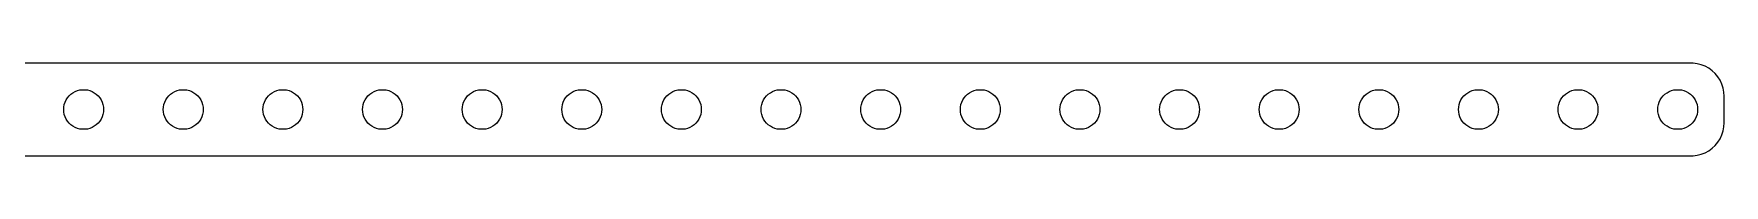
# Model space of a CAD drawing. Header units: metres. Extents: x -247 to 247, y -7 to 7.
# Drawn here: x -7.5 to 247, y -7 to 7 of the extents above; entities that cross this region are included whole.
import ezdxf

# ---------------------------------------------------------------- set-up
doc = ezdxf.new("R2010")
doc.units = ezdxf.units.M

msp = doc.modelspace()

# ---------------------------------------------------------------- linework, layer by layer
for p, q in [((242.314, 6.99013), (-242.314, 6.99013)), ((242.937, 6.91142), (242.314, 6.99013)), ((243.545, 6.75528), (242.937, 6.91142)), ((244.129, 6.52412), (243.545, 6.75528)), ((244.679, 6.22163), (244.129, 6.52412)), ((245.187, 5.85255), (244.679, 6.22163)), ((245.645, 5.42273), (245.187, 5.85255)), ((246.045, 4.93892), (245.645, 5.42273)), ((-1.60747, 2.53297), (-1.27733, 2.71448)), ((-1.27733, 2.71448), (-0.927048, 2.85316)), ((-0.927048, 2.85316), (-0.562134, 2.94685)), ((-0.562134, 2.94685), (-0.18837, 2.99408)), ((-0.18837, 2.99408), (0.18837, 2.99408)), ((0.18837, 2.99408), (0.562134, 2.94685)), ((0.562134, 2.94685), (0.927048, 2.85316)), ((0.927048, 2.85316), (1.27733, 2.71448)), ((1.27733, 2.71448), (1.60747, 2.53297)), ((13.3925, 2.53297), (13.7227, 2.71448)), ((13.7227, 2.71448), (14.0729, 2.85316)), ((14.0729, 2.85316), (14.4379, 2.94685)), ((14.4379, 2.94685), (14.8116, 2.99408)), ((14.8116, 2.99408), (15.1884, 2.99408)), ((15.1884, 2.99408), (15.5621, 2.94685)), ((15.5621, 2.94685), (15.927, 2.85316)), ((15.927, 2.85316), (16.2773, 2.71448)), ((16.2773, 2.71448), (16.6075, 2.53297)), ((28.3925, 2.53297), (28.7227, 2.71448)), ((28.7227, 2.71448), (29.0729, 2.85316)), ((29.0729, 2.85316), (29.4379, 2.94685)), ((29.4379, 2.94685), (29.8116, 2.99408)), ((29.8116, 2.99408), (30.1884, 2.99408)), ((30.1884, 2.99408), (30.5621, 2.94685)), ((30.5621, 2.94685), (30.927, 2.85316)), ((30.927, 2.85316), (31.2773, 2.71448)), ((31.2773, 2.71448), (31.6075, 2.53297)), ((43.3925, 2.53297), (43.7227, 2.71448)), ((43.7227, 2.71448), (44.0729, 2.85316)), ((44.0729, 2.85316), (44.4379, 2.94685)), ((44.4379, 2.94685), (44.8116, 2.99408)), ((44.8116, 2.99408), (45.1884, 2.99408)), ((45.1884, 2.99408), (45.5621, 2.94685)), ((45.5621, 2.94685), (45.927, 2.85316)), ((45.927, 2.85316), (46.2773, 2.71448)), ((46.2773, 2.71448), (46.6075, 2.53297)), ((58.3925, 2.53297), (58.7227, 2.71448)), ((58.7227, 2.71448), (59.0729, 2.85316)), ((59.0729, 2.85316), (59.4379, 2.94685)), ((59.4379, 2.94685), (59.8116, 2.99408)), ((59.8116, 2.99408), (60.1884, 2.99408)), ((60.1884, 2.99408), (60.5621, 2.94685)), ((60.5621, 2.94685), (60.927, 2.85316)), ((60.927, 2.85316), (61.2773, 2.71448)), ((61.2773, 2.71448), (61.6075, 2.53297)), ((73.3925, 2.53297), (73.7227, 2.71448)), ((73.7227, 2.71448), (74.073, 2.85316)), ((74.073, 2.85316), (74.4379, 2.94685)), ((74.4379, 2.94685), (74.8116, 2.99408)), ((74.8116, 2.99408), (75.1884, 2.99408)), ((75.1884, 2.99408), (75.5621, 2.94685)), ((75.5621, 2.94685), (75.927, 2.85316)), ((75.927, 2.85316), (76.2773, 2.71448)), ((76.2773, 2.71448), (76.6075, 2.53297)), ((88.3925, 2.53297), (88.7227, 2.71448)), ((88.7227, 2.71448), (89.073, 2.85316)), ((89.073, 2.85316), (89.4379, 2.94685)), ((89.4379, 2.94685), (89.8116, 2.99408)), ((89.8116, 2.99408), (90.1884, 2.99408)), ((90.1884, 2.99408), (90.5621, 2.94685)), ((90.5621, 2.94685), (90.927, 2.85316)), ((90.927, 2.85316), (91.2773, 2.71448)), ((91.2773, 2.71448), (91.6075, 2.53297)), ((103.393, 2.53297), (103.723, 2.71448)), ((103.723, 2.71448), (104.073, 2.85316)), ((104.073, 2.85316), (104.438, 2.94685)), ((104.438, 2.94685), (104.812, 2.99408)), ((104.812, 2.99408), (105.188, 2.99408)), ((105.188, 2.99408), (105.562, 2.94685)), ((105.562, 2.94685), (105.927, 2.85316)), ((105.927, 2.85316), (106.277, 2.71448)), ((106.277, 2.71448), (106.607, 2.53297)), ((118.393, 2.53297), (118.723, 2.71448)), ((118.723, 2.71448), (119.073, 2.85316)), ((119.073, 2.85316), (119.438, 2.94685)), ((119.438, 2.94685), (119.812, 2.99408)), ((119.812, 2.99408), (120.188, 2.99408)), ((120.188, 2.99408), (120.562, 2.94685)), ((120.562, 2.94685), (120.927, 2.85316)), ((120.927, 2.85316), (121.277, 2.71448)), ((121.277, 2.71448), (121.607, 2.53297)), ((133.393, 2.53297), (133.723, 2.71448)), ((133.723, 2.71448), (134.073, 2.85316)), ((134.073, 2.85316), (134.438, 2.94685)), ((134.438, 2.94685), (134.812, 2.99408)), ((134.812, 2.99408), (135.188, 2.99408)), ((135.188, 2.99408), (135.562, 2.94685)), ((135.562, 2.94685), (135.927, 2.85316)), ((135.927, 2.85316), (136.277, 2.71448)), ((136.277, 2.71448), (136.607, 2.53297)), ((148.393, 2.53297), (148.723, 2.71448)), ((148.723, 2.71448), (149.073, 2.85316)), ((149.073, 2.85316), (149.438, 2.94685)), ((149.438, 2.94685), (149.812, 2.99408)), ((149.812, 2.99408), (150.188, 2.99408)), ((150.188, 2.99408), (150.562, 2.94685)), ((150.562, 2.94685), (150.927, 2.85316)), ((150.927, 2.85316), (151.277, 2.71448)), ((151.277, 2.71448), (151.607, 2.53297)), ((163.393, 2.53297), (163.723, 2.71448)), ((163.723, 2.71448), (164.073, 2.85316)), ((164.073, 2.85316), (164.438, 2.94685)), ((164.438, 2.94685), (164.812, 2.99408)), ((164.812, 2.99408), (165.188, 2.99408)), ((165.188, 2.99408), (165.562, 2.94685)), ((165.562, 2.94685), (165.927, 2.85316)), ((165.927, 2.85316), (166.277, 2.71448)), ((166.277, 2.71448), (166.607, 2.53297)), ((178.393, 2.53297), (178.723, 2.71448)), ((178.723, 2.71448), (179.073, 2.85316)), ((179.073, 2.85316), (179.438, 2.94685)), ((179.438, 2.94685), (179.812, 2.99408)), ((179.812, 2.99408), (180.188, 2.99408)), ((180.188, 2.99408), (180.562, 2.94685)), ((180.562, 2.94685), (180.927, 2.85316)), ((180.927, 2.85316), (181.277, 2.71448)), ((181.277, 2.71448), (181.607, 2.53297)), ((193.393, 2.53297), (193.723, 2.71448)), ((193.723, 2.71448), (194.073, 2.85316)), ((194.073, 2.85316), (194.438, 2.94685)), ((194.438, 2.94685), (194.812, 2.99408)), ((194.812, 2.99408), (195.188, 2.99408)), ((195.188, 2.99408), (195.562, 2.94685)), ((195.562, 2.94685), (195.927, 2.85316)), ((195.927, 2.85316), (196.277, 2.71448)), ((196.277, 2.71448), (196.607, 2.53297)), ((208.393, 2.53297), (208.723, 2.71448)), ((208.723, 2.71448), (209.073, 2.85316)), ((209.073, 2.85316), (209.438, 2.94685)), ((209.438, 2.94685), (209.812, 2.99408)), ((209.812, 2.99408), (210.188, 2.99408)), ((210.188, 2.99408), (210.562, 2.94685)), ((210.562, 2.94685), (210.927, 2.85316)), ((210.927, 2.85316), (211.277, 2.71448)), ((211.277, 2.71448), (211.607, 2.53297)), ((223.393, 2.53297), (223.723, 2.71448)), ((223.723, 2.71448), (224.073, 2.85316)), ((224.073, 2.85316), (224.438, 2.94685)), ((224.438, 2.94685), (224.812, 2.99408)), ((224.812, 2.99408), (225.188, 2.99408)), ((225.188, 2.99408), (225.562, 2.94685)), ((225.562, 2.94685), (225.927, 2.85316)), ((225.927, 2.85316), (226.277, 2.71448)), ((226.277, 2.71448), (226.607, 2.53297)), ((238.393, 2.53297), (238.723, 2.71448)), ((238.723, 2.71448), (239.073, 2.85316)), ((239.073, 2.85316), (239.438, 2.94685)), ((239.438, 2.94685), (239.812, 2.99408)), ((239.812, 2.99408), (240.188, 2.99408)), ((240.188, 2.99408), (240.562, 2.94685)), ((240.562, 2.94685), (240.927, 2.85316)), ((240.927, 2.85316), (241.277, 2.71448)), ((241.277, 2.71448), (241.607, 2.53297)), ((246.382, 4.40877), (246.045, 4.93892)), ((246.649, 3.84062), (246.382, 4.40877)), ((246.843, 3.24344), (246.649, 3.84062)), ((246.961, 2.62666), (246.843, 3.24344)), ((247, 2), (246.961, 2.62666)), ((-3, 0), (-2.97633, 0.375992)), ((-2.97633, -0.375992), (-3, 0)), ((-2.97633, 0.375992), (-2.90575, 0.746063)), ((-2.90575, 0.746063), (-2.78932, 1.10437)), ((-2.78932, 1.10437), (-2.62891, 1.44525)), ((-2.62891, 1.44525), (-2.42705, 1.76335)), ((-2.42705, 1.76335), (-2.1869, 2.05363)), ((-2.1869, 2.05363), (-1.91226, 2.31154)), ((-1.91226, 2.31154), (-1.60747, 2.53297)), ((1.60747, 2.53297), (1.91226, 2.31154)), ((1.91226, 2.31154), (2.1869, 2.05363)), ((2.1869, 2.05363), (2.42705, 1.76335)), ((2.42705, 1.76335), (2.62891, 1.44525)), ((2.62891, 1.44525), (2.78932, 1.10437)), ((2.78932, 1.10437), (2.90575, 0.746063)), ((2.90575, 0.746063), (2.97633, 0.375992)), ((2.97633, 0.375992), (3, 0)), ((3, 0), (2.97633, -0.375992)), ((12, 0), (12.0237, 0.375992)), ((12.0237, -0.375992), (12, 0)), ((12.0237, 0.375992), (12.0942, 0.746063)), ((12.0942, 0.746063), (12.2107, 1.10437)), ((12.2107, 1.10437), (12.3711, 1.44525)), ((12.3711, 1.44525), (12.5729, 1.76335)), ((12.5729, 1.76335), (12.8131, 2.05363)), ((12.8131, 2.05363), (13.0877, 2.31154)), ((13.0877, 2.31154), (13.3925, 2.53297)), ((16.6075, 2.53297), (16.9123, 2.31154)), ((16.9123, 2.31154), (17.1869, 2.05363)), ((17.1869, 2.05363), (17.427, 1.76335)), ((17.427, 1.76335), (17.6289, 1.44525)), ((17.6289, 1.44525), (17.7893, 1.10437)), ((17.7893, 1.10437), (17.9057, 0.746063)), ((17.9057, 0.746063), (17.9763, 0.375992)), ((17.9763, 0.375992), (18, 0)), ((18, 0), (17.9763, -0.375992)), ((27, 0), (27.0237, 0.375992)), ((27.0237, -0.375992), (27, 0)), ((27.0237, 0.375992), (27.0942, 0.746063)), ((27.0942, 0.746063), (27.2107, 1.10437)), ((27.2107, 1.10437), (27.3711, 1.44525)), ((27.3711, 1.44525), (27.5729, 1.76335)), ((27.5729, 1.76335), (27.8131, 2.05363)), ((27.8131, 2.05363), (28.0877, 2.31154)), ((28.0877, 2.31154), (28.3925, 2.53297)), ((31.6075, 2.53297), (31.9123, 2.31154)), ((31.9123, 2.31154), (32.1869, 2.05363)), ((32.1869, 2.05363), (32.427, 1.76335)), ((32.427, 1.76335), (32.6289, 1.44525)), ((32.6289, 1.44525), (32.7893, 1.10437)), ((32.7893, 1.10437), (32.9057, 0.746063)), ((32.9057, 0.746063), (32.9763, 0.375992)), ((32.9763, 0.375992), (33, 0)), ((33, 0), (32.9763, -0.375992)), ((42, 0), (42.0237, 0.375992)), ((42.0237, -0.375992), (42, 0)), ((42.0237, 0.375992), (42.0942, 0.746063)), ((42.0942, 0.746063), (42.2107, 1.10437)), ((42.2107, 1.10437), (42.3711, 1.44525)), ((42.3711, 1.44525), (42.5729, 1.76335)), ((42.5729, 1.76335), (42.8131, 2.05363)), ((42.8131, 2.05363), (43.0877, 2.31154)), ((43.0877, 2.31154), (43.3925, 2.53297)), ((46.6075, 2.53297), (46.9123, 2.31154)), ((46.9123, 2.31154), (47.1869, 2.05363)), ((47.1869, 2.05363), (47.427, 1.76335)), ((47.427, 1.76335), (47.6289, 1.44525)), ((47.6289, 1.44525), (47.7893, 1.10437)), ((47.7893, 1.10437), (47.9057, 0.746063)), ((47.9057, 0.746063), (47.9763, 0.375992)), ((47.9763, 0.375992), (48, 0)), ((48, 0), (47.9763, -0.375992)), ((57, 0), (57.0237, 0.375992)), ((57.0237, -0.375992), (57, 0)), ((57.0237, 0.375992), (57.0942, 0.746063)), ((57.0942, 0.746063), (57.2107, 1.10437)), ((57.2107, 1.10437), (57.3711, 1.44525)), ((57.3711, 1.44525), (57.5729, 1.76335)), ((57.5729, 1.76335), (57.8131, 2.05363)), ((57.8131, 2.05363), (58.0877, 2.31154)), ((58.0877, 2.31154), (58.3925, 2.53297)), ((61.6075, 2.53297), (61.9123, 2.31154)), ((61.9123, 2.31154), (62.1869, 2.05363)), ((62.1869, 2.05363), (62.427, 1.76335)), ((62.427, 1.76335), (62.6289, 1.44525)), ((62.6289, 1.44525), (62.7893, 1.10437)), ((62.7893, 1.10437), (62.9057, 0.746063)), ((62.9057, 0.746063), (62.9763, 0.375992)), ((62.9763, 0.375992), (63, 0)), ((63, 0), (62.9763, -0.375992)), ((72, 0), (72.0237, 0.375992)), ((72.0237, -0.375992), (72, 0)), ((72.0237, 0.375992), (72.0943, 0.746063)), ((72.0943, 0.746063), (72.2107, 1.10437)), ((72.2107, 1.10437), (72.3711, 1.44525)), ((72.3711, 1.44525), (72.573, 1.76335)), ((72.573, 1.76335), (72.8131, 2.05363)), ((72.8131, 2.05363), (73.0877, 2.31154)), ((73.0877, 2.31154), (73.3925, 2.53297)), ((76.6075, 2.53297), (76.9123, 2.31154)), ((76.9123, 2.31154), (77.1869, 2.05363)), ((77.1869, 2.05363), (77.427, 1.76335)), ((77.427, 1.76335), (77.6289, 1.44525)), ((77.6289, 1.44525), (77.7893, 1.10437)), ((77.7893, 1.10437), (77.9057, 0.746063)), ((77.9057, 0.746063), (77.9763, 0.375992)), ((77.9763, 0.375992), (78, 0)), ((78, 0), (77.9763, -0.375992)), ((87, 0), (87.0237, 0.375992)), ((87.0237, -0.375992), (87, 0)), ((87.0237, 0.375992), (87.0943, 0.746063)), ((87.0943, 0.746063), (87.2107, 1.10437)), ((87.2107, 1.10437), (87.3711, 1.44525)), ((87.3711, 1.44525), (87.573, 1.76335)), ((87.573, 1.76335), (87.8131, 2.05363)), ((87.8131, 2.05363), (88.0877, 2.31154)), ((88.0877, 2.31154), (88.3925, 2.53297)), ((91.6075, 2.53297), (91.9123, 2.31154)), ((91.9123, 2.31154), (92.1869, 2.05363)), ((92.1869, 2.05363), (92.427, 1.76335)), ((92.427, 1.76335), (92.6289, 1.44525)), ((92.6289, 1.44525), (92.7893, 1.10437)), ((92.7893, 1.10437), (92.9057, 0.746063)), ((92.9057, 0.746063), (92.9763, 0.375992)), ((92.9763, 0.375992), (93, 0)), ((93, 0), (92.9763, -0.375992)), ((102, 0), (102.024, 0.375992)), ((102.024, -0.375992), (102, 0)), ((102.024, 0.375992), (102.094, 0.746063)), ((102.094, 0.746063), (102.211, 1.10437)), ((102.211, 1.10437), (102.371, 1.44525)), ((102.371, 1.44525), (102.573, 1.76335)), ((102.573, 1.76335), (102.813, 2.05363)), ((102.813, 2.05363), (103.088, 2.31154)), ((103.088, 2.31154), (103.393, 2.53297)), ((106.607, 2.53297), (106.912, 2.31154)), ((106.912, 2.31154), (107.187, 2.05363)), ((107.187, 2.05363), (107.427, 1.76335)), ((107.427, 1.76335), (107.629, 1.44525)), ((107.629, 1.44525), (107.789, 1.10437)), ((107.789, 1.10437), (107.906, 0.746063)), ((107.906, 0.746063), (107.976, 0.375992)), ((107.976, 0.375992), (108, 0)), ((108, 0), (107.976, -0.375992)), ((117, 0), (117.024, 0.375992)), ((117.024, -0.375992), (117, 0)), ((117.024, 0.375992), (117.094, 0.746063)), ((117.094, 0.746063), (117.211, 1.10437)), ((117.211, 1.10437), (117.371, 1.44525)), ((117.371, 1.44525), (117.573, 1.76335)), ((117.573, 1.76335), (117.813, 2.05363)), ((117.813, 2.05363), (118.088, 2.31154)), ((118.088, 2.31154), (118.393, 2.53297)), ((121.607, 2.53297), (121.912, 2.31154)), ((121.912, 2.31154), (122.187, 2.05363)), ((122.187, 2.05363), (122.427, 1.76335)), ((122.427, 1.76335), (122.629, 1.44525)), ((122.629, 1.44525), (122.789, 1.10437)), ((122.789, 1.10437), (122.906, 0.746063)), ((122.906, 0.746063), (122.976, 0.375992)), ((122.976, 0.375992), (123, 0)), ((123, 0), (122.976, -0.375992)), ((132, 0), (132.024, 0.375992)), ((132.024, -0.375992), (132, 0)), ((132.024, 0.375992), (132.094, 0.746063)), ((132.094, 0.746063), (132.211, 1.10437)), ((132.211, 1.10437), (132.371, 1.44525)), ((132.371, 1.44525), (132.573, 1.76335)), ((132.573, 1.76335), (132.813, 2.05363)), ((132.813, 2.05363), (133.088, 2.31154)), ((133.088, 2.31154), (133.393, 2.53297)), ((136.607, 2.53297), (136.912, 2.31154)), ((136.912, 2.31154), (137.187, 2.05363)), ((137.187, 2.05363), (137.427, 1.76335)), ((137.427, 1.76335), (137.629, 1.44525)), ((137.629, 1.44525), (137.789, 1.10437)), ((137.789, 1.10437), (137.906, 0.746063)), ((137.906, 0.746063), (137.976, 0.375992)), ((137.976, 0.375992), (138, 0)), ((138, 0), (137.976, -0.375992)), ((147, 0), (147.024, 0.375992)), ((147.024, -0.375992), (147, 0)), ((147.024, 0.375992), (147.094, 0.746063)), ((147.094, 0.746063), (147.211, 1.10437)), ((147.211, 1.10437), (147.371, 1.44525)), ((147.371, 1.44525), (147.573, 1.76335)), ((147.573, 1.76335), (147.813, 2.05363)), ((147.813, 2.05363), (148.088, 2.31154)), ((148.088, 2.31154), (148.393, 2.53297)), ((151.607, 2.53297), (151.912, 2.31154)), ((151.912, 2.31154), (152.187, 2.05363)), ((152.187, 2.05363), (152.427, 1.76335)), ((152.427, 1.76335), (152.629, 1.44525)), ((152.629, 1.44525), (152.789, 1.10437)), ((152.789, 1.10437), (152.906, 0.746063)), ((152.906, 0.746063), (152.976, 0.375992)), ((152.976, 0.375992), (153, 0)), ((153, 0), (152.976, -0.375992)), ((162, 0), (162.024, 0.375992)), ((162.024, -0.375992), (162, 0)), ((162.024, 0.375992), (162.094, 0.746063)), ((162.094, 0.746063), (162.211, 1.10437)), ((162.211, 1.10437), (162.371, 1.44525)), ((162.371, 1.44525), (162.573, 1.76335)), ((162.573, 1.76335), (162.813, 2.05363)), ((162.813, 2.05363), (163.088, 2.31154)), ((163.088, 2.31154), (163.393, 2.53297)), ((166.607, 2.53297), (166.912, 2.31154)), ((166.912, 2.31154), (167.187, 2.05363)), ((167.187, 2.05363), (167.427, 1.76335)), ((167.427, 1.76335), (167.629, 1.44525)), ((167.629, 1.44525), (167.789, 1.10437)), ((167.789, 1.10437), (167.906, 0.746063)), ((167.906, 0.746063), (167.976, 0.375992)), ((167.976, 0.375992), (168, 0)), ((168, 0), (167.976, -0.375992)), ((177, 0), (177.024, 0.375992)), ((177.024, -0.375992), (177, 0)), ((177.024, 0.375992), (177.094, 0.746063)), ((177.094, 0.746063), (177.211, 1.10437)), ((177.211, 1.10437), (177.371, 1.44525)), ((177.371, 1.44525), (177.573, 1.76335)), ((177.573, 1.76335), (177.813, 2.05363)), ((177.813, 2.05363), (178.088, 2.31154)), ((178.088, 2.31154), (178.393, 2.53297)), ((181.607, 2.53297), (181.912, 2.31154)), ((181.912, 2.31154), (182.187, 2.05363)), ((182.187, 2.05363), (182.427, 1.76335)), ((182.427, 1.76335), (182.629, 1.44525)), ((182.629, 1.44525), (182.789, 1.10437)), ((182.789, 1.10437), (182.906, 0.746063)), ((182.906, 0.746063), (182.976, 0.375992)), ((182.976, 0.375992), (183, 0)), ((183, 0), (182.976, -0.375992)), ((192, 0), (192.024, 0.375992)), ((192.024, -0.375992), (192, 0)), ((192.024, 0.375992), (192.094, 0.746063)), ((192.094, 0.746063), (192.211, 1.10437)), ((192.211, 1.10437), (192.371, 1.44525)), ((192.371, 1.44525), (192.573, 1.76335)), ((192.573, 1.76335), (192.813, 2.05363)), ((192.813, 2.05363), (193.088, 2.31154)), ((193.088, 2.31154), (193.393, 2.53297)), ((196.607, 2.53297), (196.912, 2.31154)), ((196.912, 2.31154), (197.187, 2.05363)), ((197.187, 2.05363), (197.427, 1.76335)), ((197.427, 1.76335), (197.629, 1.44525)), ((197.629, 1.44525), (197.789, 1.10437)), ((197.789, 1.10437), (197.906, 0.746063)), ((197.906, 0.746063), (197.976, 0.375992)), ((197.976, 0.375992), (198, 0)), ((198, 0), (197.976, -0.375992)), ((207, 0), (207.024, 0.375992)), ((207.024, -0.375992), (207, 0)), ((207.024, 0.375992), (207.094, 0.746063)), ((207.094, 0.746063), (207.211, 1.10437)), ((207.211, 1.10437), (207.371, 1.44525)), ((207.371, 1.44525), (207.573, 1.76335)), ((207.573, 1.76335), (207.813, 2.05363)), ((207.813, 2.05363), (208.088, 2.31154)), ((208.088, 2.31154), (208.393, 2.53297)), ((211.607, 2.53297), (211.912, 2.31154)), ((211.912, 2.31154), (212.187, 2.05363)), ((212.187, 2.05363), (212.427, 1.76335)), ((212.427, 1.76335), (212.629, 1.44525)), ((212.629, 1.44525), (212.789, 1.10437)), ((212.789, 1.10437), (212.906, 0.746063)), ((212.906, 0.746063), (212.976, 0.375992)), ((212.976, 0.375992), (213, 0)), ((213, 0), (212.976, -0.375992)), ((222, 0), (222.024, 0.375992)), ((222.024, -0.375992), (222, 0)), ((222.024, 0.375992), (222.094, 0.746063)), ((222.094, 0.746063), (222.211, 1.10437)), ((222.211, 1.10437), (222.371, 1.44525)), ((222.371, 1.44525), (222.573, 1.76335)), ((222.573, 1.76335), (222.813, 2.05363)), ((222.813, 2.05363), (223.088, 2.31154)), ((223.088, 2.31154), (223.393, 2.53297)), ((226.607, 2.53297), (226.912, 2.31154)), ((226.912, 2.31154), (227.187, 2.05363)), ((227.187, 2.05363), (227.427, 1.76335)), ((227.427, 1.76335), (227.629, 1.44525)), ((227.629, 1.44525), (227.789, 1.10437)), ((227.789, 1.10437), (227.906, 0.746063)), ((227.906, 0.746063), (227.976, 0.375992)), ((227.976, 0.375992), (228, 0)), ((228, 0), (227.976, -0.375992)), ((237, 0), (237.024, 0.375992)), ((237.024, -0.375992), (237, 0)), ((237.024, 0.375992), (237.094, 0.746063)), ((237.094, 0.746063), (237.211, 1.10437)), ((237.211, 1.10437), (237.371, 1.44525)), ((237.371, 1.44525), (237.573, 1.76335)), ((237.573, 1.76335), (237.813, 2.05363)), ((237.813, 2.05363), (238.088, 2.31154)), ((238.088, 2.31154), (238.393, 2.53297)), ((241.607, 2.53297), (241.912, 2.31154)), ((241.912, 2.31154), (242.187, 2.05363)), ((242.187, 2.05363), (242.427, 1.76335)), ((242.427, 1.76335), (242.629, 1.44525)), ((242.629, 1.44525), (242.789, 1.10437)), ((242.789, 1.10437), (242.906, 0.746063)), ((242.906, 0.746063), (242.976, 0.375992)), ((242.976, 0.375992), (243, 0)), ((243, 0), (242.976, -0.375992)), ((247, -2), (247, 2)), ((-2.90575, -0.746063), (-2.97633, -0.375992)), ((-2.78932, -1.10437), (-2.90575, -0.746063)), ((-2.62891, -1.44525), (-2.78932, -1.10437)), ((-2.42705, -1.76335), (-2.62891, -1.44525)), ((-2.1869, -2.05363), (-2.42705, -1.76335)), ((-1.91226, -2.31154), (-2.1869, -2.05363)), ((-1.60747, -2.53297), (-1.91226, -2.31154)), ((-1.27733, -2.71448), (-1.60747, -2.53297)), ((1.60747, -2.53297), (1.27733, -2.71448)), ((1.91226, -2.31154), (1.60747, -2.53297)), ((2.1869, -2.05363), (1.91226, -2.31154)), ((2.42705, -1.76335), (2.1869, -2.05363)), ((2.62891, -1.44525), (2.42705, -1.76335)), ((2.78932, -1.10437), (2.62891, -1.44525)), ((2.90575, -0.746063), (2.78932, -1.10437)), ((2.97633, -0.375992), (2.90575, -0.746063)), ((12.0942, -0.746063), (12.0237, -0.375992)), ((12.2107, -1.10437), (12.0942, -0.746063)), ((12.3711, -1.44525), (12.2107, -1.10437)), ((12.5729, -1.76335), (12.3711, -1.44525)), ((12.8131, -2.05363), (12.5729, -1.76335)), ((13.0877, -2.31154), (12.8131, -2.05363)), ((13.3925, -2.53297), (13.0877, -2.31154)), ((13.7227, -2.71448), (13.3925, -2.53297)), ((16.6075, -2.53297), (16.2773, -2.71448)), ((16.9123, -2.31154), (16.6075, -2.53297)), ((17.1869, -2.05363), (16.9123, -2.31154)), ((17.427, -1.76335), (17.1869, -2.05363)), ((17.6289, -1.44525), (17.427, -1.76335)), ((17.7893, -1.10437), (17.6289, -1.44525)), ((17.9057, -0.746063), (17.7893, -1.10437)), ((17.9763, -0.375992), (17.9057, -0.746063)), ((27.0942, -0.746063), (27.0237, -0.375992)), ((27.2107, -1.10437), (27.0942, -0.746063)), ((27.3711, -1.44525), (27.2107, -1.10437)), ((27.5729, -1.76335), (27.3711, -1.44525)), ((27.8131, -2.05363), (27.5729, -1.76335)), ((28.0877, -2.31154), (27.8131, -2.05363)), ((28.3925, -2.53297), (28.0877, -2.31154)), ((28.7227, -2.71448), (28.3925, -2.53297)), ((31.6075, -2.53297), (31.2773, -2.71448)), ((31.9123, -2.31154), (31.6075, -2.53297)), ((32.1869, -2.05363), (31.9123, -2.31154)), ((32.427, -1.76335), (32.1869, -2.05363)), ((32.6289, -1.44525), (32.427, -1.76335)), ((32.7893, -1.10437), (32.6289, -1.44525)), ((32.9057, -0.746063), (32.7893, -1.10437)), ((32.9763, -0.375992), (32.9057, -0.746063)), ((42.0942, -0.746063), (42.0237, -0.375992)), ((42.2107, -1.10437), (42.0942, -0.746063)), ((42.3711, -1.44525), (42.2107, -1.10437)), ((42.5729, -1.76335), (42.3711, -1.44525)), ((42.8131, -2.05363), (42.5729, -1.76335)), ((43.0877, -2.31154), (42.8131, -2.05363)), ((43.3925, -2.53297), (43.0877, -2.31154)), ((43.7227, -2.71448), (43.3925, -2.53297)), ((46.6075, -2.53297), (46.2773, -2.71448)), ((46.9123, -2.31154), (46.6075, -2.53297)), ((47.1869, -2.05363), (46.9123, -2.31154)), ((47.427, -1.76335), (47.1869, -2.05363)), ((47.6289, -1.44525), (47.427, -1.76335)), ((47.7893, -1.10437), (47.6289, -1.44525)), ((47.9057, -0.746063), (47.7893, -1.10437)), ((47.9763, -0.375992), (47.9057, -0.746063)), ((57.0942, -0.746063), (57.0237, -0.375992)), ((57.2107, -1.10437), (57.0942, -0.746063)), ((57.3711, -1.44525), (57.2107, -1.10437)), ((57.5729, -1.76335), (57.3711, -1.44525)), ((57.8131, -2.05363), (57.5729, -1.76335)), ((58.0877, -2.31154), (57.8131, -2.05363)), ((58.3925, -2.53297), (58.0877, -2.31154)), ((58.7227, -2.71448), (58.3925, -2.53297)), ((61.6075, -2.53297), (61.2773, -2.71448)), ((61.9123, -2.31154), (61.6075, -2.53297)), ((62.1869, -2.05363), (61.9123, -2.31154)), ((62.427, -1.76335), (62.1869, -2.05363)), ((62.6289, -1.44525), (62.427, -1.76335)), ((62.7893, -1.10437), (62.6289, -1.44525)), ((62.9057, -0.746063), (62.7893, -1.10437)), ((62.9763, -0.375992), (62.9057, -0.746063)), ((72.0943, -0.746063), (72.0237, -0.375992)), ((72.2107, -1.10437), (72.0943, -0.746063)), ((72.3711, -1.44525), (72.2107, -1.10437)), ((72.573, -1.76335), (72.3711, -1.44525)), ((72.8131, -2.05363), (72.573, -1.76335)), ((73.0877, -2.31154), (72.8131, -2.05363)), ((73.3925, -2.53297), (73.0877, -2.31154)), ((73.7227, -2.71448), (73.3925, -2.53297)), ((76.6075, -2.53297), (76.2773, -2.71448)), ((76.9123, -2.31154), (76.6075, -2.53297)), ((77.1869, -2.05363), (76.9123, -2.31154)), ((77.427, -1.76335), (77.1869, -2.05363)), ((77.6289, -1.44525), (77.427, -1.76335)), ((77.7893, -1.10437), (77.6289, -1.44525)), ((77.9057, -0.746063), (77.7893, -1.10437)), ((77.9763, -0.375992), (77.9057, -0.746063)), ((87.0943, -0.746063), (87.0237, -0.375992)), ((87.2107, -1.10437), (87.0943, -0.746063)), ((87.3711, -1.44525), (87.2107, -1.10437)), ((87.573, -1.76335), (87.3711, -1.44525)), ((87.8131, -2.05363), (87.573, -1.76335)), ((88.0877, -2.31154), (87.8131, -2.05363)), ((88.3925, -2.53297), (88.0877, -2.31154)), ((88.7227, -2.71448), (88.3925, -2.53297)), ((91.6075, -2.53297), (91.2773, -2.71448)), ((91.9123, -2.31154), (91.6075, -2.53297)), ((92.1869, -2.05363), (91.9123, -2.31154)), ((92.427, -1.76335), (92.1869, -2.05363)), ((92.6289, -1.44525), (92.427, -1.76335)), ((92.7893, -1.10437), (92.6289, -1.44525)), ((92.9057, -0.746063), (92.7893, -1.10437)), ((92.9763, -0.375992), (92.9057, -0.746063)), ((102.094, -0.746063), (102.024, -0.375992)), ((102.211, -1.10437), (102.094, -0.746063)), ((102.371, -1.44525), (102.211, -1.10437)), ((102.573, -1.76335), (102.371, -1.44525)), ((102.813, -2.05363), (102.573, -1.76335)), ((103.088, -2.31154), (102.813, -2.05363)), ((103.393, -2.53297), (103.088, -2.31154)), ((103.723, -2.71448), (103.393, -2.53297)), ((106.607, -2.53297), (106.277, -2.71448)), ((106.912, -2.31154), (106.607, -2.53297)), ((107.187, -2.05363), (106.912, -2.31154)), ((107.427, -1.76335), (107.187, -2.05363)), ((107.629, -1.44525), (107.427, -1.76335)), ((107.789, -1.10437), (107.629, -1.44525)), ((107.906, -0.746063), (107.789, -1.10437)), ((107.976, -0.375992), (107.906, -0.746063)), ((117.094, -0.746063), (117.024, -0.375992)), ((117.211, -1.10437), (117.094, -0.746063)), ((117.371, -1.44525), (117.211, -1.10437)), ((117.573, -1.76335), (117.371, -1.44525)), ((117.813, -2.05363), (117.573, -1.76335)), ((118.088, -2.31154), (117.813, -2.05363)), ((118.393, -2.53297), (118.088, -2.31154)), ((118.723, -2.71448), (118.393, -2.53297)), ((121.607, -2.53297), (121.277, -2.71448)), ((121.912, -2.31154), (121.607, -2.53297)), ((122.187, -2.05363), (121.912, -2.31154)), ((122.427, -1.76335), (122.187, -2.05363)), ((122.629, -1.44525), (122.427, -1.76335)), ((122.789, -1.10437), (122.629, -1.44525)), ((122.906, -0.746063), (122.789, -1.10437)), ((122.976, -0.375992), (122.906, -0.746063)), ((132.094, -0.746063), (132.024, -0.375992)), ((132.211, -1.10437), (132.094, -0.746063)), ((132.371, -1.44525), (132.211, -1.10437)), ((132.573, -1.76335), (132.371, -1.44525)), ((132.813, -2.05363), (132.573, -1.76335)), ((133.088, -2.31154), (132.813, -2.05363)), ((133.393, -2.53297), (133.088, -2.31154)), ((133.723, -2.71448), (133.393, -2.53297)), ((136.607, -2.53297), (136.277, -2.71448)), ((136.912, -2.31154), (136.607, -2.53297)), ((137.187, -2.05363), (136.912, -2.31154)), ((137.427, -1.76335), (137.187, -2.05363)), ((137.629, -1.44525), (137.427, -1.76335)), ((137.789, -1.10437), (137.629, -1.44525)), ((137.906, -0.746063), (137.789, -1.10437)), ((137.976, -0.375992), (137.906, -0.746063)), ((147.094, -0.746063), (147.024, -0.375992)), ((147.211, -1.10437), (147.094, -0.746063)), ((147.371, -1.44525), (147.211, -1.10437)), ((147.573, -1.76335), (147.371, -1.44525)), ((147.813, -2.05363), (147.573, -1.76335)), ((148.088, -2.31154), (147.813, -2.05363)), ((148.393, -2.53297), (148.088, -2.31154)), ((148.723, -2.71448), (148.393, -2.53297)), ((151.607, -2.53297), (151.277, -2.71448)), ((151.912, -2.31154), (151.607, -2.53297)), ((152.187, -2.05363), (151.912, -2.31154)), ((152.427, -1.76335), (152.187, -2.05363)), ((152.629, -1.44525), (152.427, -1.76335)), ((152.789, -1.10437), (152.629, -1.44525)), ((152.906, -0.746063), (152.789, -1.10437)), ((152.976, -0.375992), (152.906, -0.746063)), ((162.094, -0.746063), (162.024, -0.375992)), ((162.211, -1.10437), (162.094, -0.746063)), ((162.371, -1.44525), (162.211, -1.10437)), ((162.573, -1.76335), (162.371, -1.44525)), ((162.813, -2.05363), (162.573, -1.76335)), ((163.088, -2.31154), (162.813, -2.05363)), ((163.393, -2.53297), (163.088, -2.31154)), ((163.723, -2.71448), (163.393, -2.53297)), ((166.607, -2.53297), (166.277, -2.71448)), ((166.912, -2.31154), (166.607, -2.53297)), ((167.187, -2.05363), (166.912, -2.31154)), ((167.427, -1.76335), (167.187, -2.05363)), ((167.629, -1.44525), (167.427, -1.76335)), ((167.789, -1.10437), (167.629, -1.44525)), ((167.906, -0.746063), (167.789, -1.10437)), ((167.976, -0.375992), (167.906, -0.746063)), ((177.094, -0.746063), (177.024, -0.375992)), ((177.211, -1.10437), (177.094, -0.746063)), ((177.371, -1.44525), (177.211, -1.10437)), ((177.573, -1.76335), (177.371, -1.44525)), ((177.813, -2.05363), (177.573, -1.76335)), ((178.088, -2.31154), (177.813, -2.05363)), ((178.393, -2.53297), (178.088, -2.31154)), ((178.723, -2.71448), (178.393, -2.53297)), ((181.607, -2.53297), (181.277, -2.71448)), ((181.912, -2.31154), (181.607, -2.53297)), ((182.187, -2.05363), (181.912, -2.31154)), ((182.427, -1.76335), (182.187, -2.05363)), ((182.629, -1.44525), (182.427, -1.76335)), ((182.789, -1.10437), (182.629, -1.44525)), ((182.906, -0.746063), (182.789, -1.10437)), ((182.976, -0.375992), (182.906, -0.746063)), ((192.094, -0.746063), (192.024, -0.375992)), ((192.211, -1.10437), (192.094, -0.746063)), ((192.371, -1.44525), (192.211, -1.10437)), ((192.573, -1.76335), (192.371, -1.44525)), ((192.813, -2.05363), (192.573, -1.76335)), ((193.088, -2.31154), (192.813, -2.05363)), ((193.393, -2.53297), (193.088, -2.31154)), ((193.723, -2.71448), (193.393, -2.53297)), ((196.607, -2.53297), (196.277, -2.71448)), ((196.912, -2.31154), (196.607, -2.53297)), ((197.187, -2.05363), (196.912, -2.31154)), ((197.427, -1.76335), (197.187, -2.05363)), ((197.629, -1.44525), (197.427, -1.76335)), ((197.789, -1.10437), (197.629, -1.44525)), ((197.906, -0.746063), (197.789, -1.10437)), ((197.976, -0.375992), (197.906, -0.746063)), ((207.094, -0.746063), (207.024, -0.375992)), ((207.211, -1.10437), (207.094, -0.746063)), ((207.371, -1.44525), (207.211, -1.10437)), ((207.573, -1.76335), (207.371, -1.44525)), ((207.813, -2.05363), (207.573, -1.76335)), ((208.088, -2.31154), (207.813, -2.05363)), ((208.393, -2.53297), (208.088, -2.31154)), ((208.723, -2.71448), (208.393, -2.53297)), ((211.607, -2.53297), (211.277, -2.71448)), ((211.912, -2.31154), (211.607, -2.53297)), ((212.187, -2.05363), (211.912, -2.31154)), ((212.427, -1.76335), (212.187, -2.05363)), ((212.629, -1.44525), (212.427, -1.76335)), ((212.789, -1.10437), (212.629, -1.44525)), ((212.906, -0.746063), (212.789, -1.10437)), ((212.976, -0.375992), (212.906, -0.746063)), ((222.094, -0.746063), (222.024, -0.375992)), ((222.211, -1.10437), (222.094, -0.746063)), ((222.371, -1.44525), (222.211, -1.10437)), ((222.573, -1.76335), (222.371, -1.44525)), ((222.813, -2.05363), (222.573, -1.76335)), ((223.088, -2.31154), (222.813, -2.05363)), ((223.393, -2.53297), (223.088, -2.31154)), ((223.723, -2.71448), (223.393, -2.53297)), ((226.607, -2.53297), (226.277, -2.71448)), ((226.912, -2.31154), (226.607, -2.53297)), ((227.187, -2.05363), (226.912, -2.31154)), ((227.427, -1.76335), (227.187, -2.05363)), ((227.629, -1.44525), (227.427, -1.76335)), ((227.789, -1.10437), (227.629, -1.44525)), ((227.906, -0.746063), (227.789, -1.10437)), ((227.976, -0.375992), (227.906, -0.746063)), ((237.094, -0.746063), (237.024, -0.375992)), ((237.211, -1.10437), (237.094, -0.746063)), ((237.371, -1.44525), (237.211, -1.10437)), ((237.573, -1.76335), (237.371, -1.44525)), ((237.813, -2.05363), (237.573, -1.76335)), ((238.088, -2.31154), (237.813, -2.05363)), ((238.393, -2.53297), (238.088, -2.31154)), ((238.723, -2.71448), (238.393, -2.53297)), ((241.607, -2.53297), (241.277, -2.71448)), ((241.912, -2.31154), (241.607, -2.53297)), ((242.187, -2.05363), (241.912, -2.31154)), ((242.427, -1.76335), (242.187, -2.05363)), ((242.629, -1.44525), (242.427, -1.76335)), ((242.789, -1.10437), (242.629, -1.44525)), ((242.906, -0.746063), (242.789, -1.10437)), ((242.976, -0.375992), (242.906, -0.746063)), ((246.961, -2.62666), (247, -2)), ((-0.927048, -2.85316), (-1.27733, -2.71448)), ((-0.562134, -2.94685), (-0.927048, -2.85316)), ((-0.18837, -2.99408), (-0.562134, -2.94685)), ((0.18837, -2.99408), (-0.18837, -2.99408)), ((0.562134, -2.94685), (0.18837, -2.99408)), ((0.927048, -2.85316), (0.562134, -2.94685)), ((1.27733, -2.71448), (0.927048, -2.85316)), ((14.0729, -2.85316), (13.7227, -2.71448)), ((14.4379, -2.94685), (14.0729, -2.85316)), ((14.8116, -2.99408), (14.4379, -2.94685)), ((15.1884, -2.99408), (14.8116, -2.99408)), ((15.5621, -2.94685), (15.1884, -2.99408)), ((15.927, -2.85316), (15.5621, -2.94685)), ((16.2773, -2.71448), (15.927, -2.85316)), ((29.0729, -2.85316), (28.7227, -2.71448)), ((29.4379, -2.94685), (29.0729, -2.85316)), ((29.8116, -2.99408), (29.4379, -2.94685)), ((30.1884, -2.99408), (29.8116, -2.99408)), ((30.5621, -2.94685), (30.1884, -2.99408)), ((30.927, -2.85316), (30.5621, -2.94685)), ((31.2773, -2.71448), (30.927, -2.85316)), ((44.0729, -2.85316), (43.7227, -2.71448)), ((44.4379, -2.94685), (44.0729, -2.85316)), ((44.8116, -2.99408), (44.4379, -2.94685)), ((45.1884, -2.99408), (44.8116, -2.99408)), ((45.5621, -2.94685), (45.1884, -2.99408)), ((45.927, -2.85316), (45.5621, -2.94685)), ((46.2773, -2.71448), (45.927, -2.85316)), ((59.0729, -2.85316), (58.7227, -2.71448)), ((59.4379, -2.94685), (59.0729, -2.85316)), ((59.8116, -2.99408), (59.4379, -2.94685)), ((60.1884, -2.99408), (59.8116, -2.99408)), ((60.5621, -2.94685), (60.1884, -2.99408)), ((60.927, -2.85316), (60.5621, -2.94685)), ((61.2773, -2.71448), (60.927, -2.85316)), ((74.073, -2.85316), (73.7227, -2.71448)), ((74.4379, -2.94685), (74.073, -2.85316)), ((74.8116, -2.99408), (74.4379, -2.94685)), ((75.1884, -2.99408), (74.8116, -2.99408)), ((75.5621, -2.94685), (75.1884, -2.99408)), ((75.927, -2.85316), (75.5621, -2.94685)), ((76.2773, -2.71448), (75.927, -2.85316)), ((89.073, -2.85316), (88.7227, -2.71448)), ((89.4379, -2.94685), (89.073, -2.85316)), ((89.8116, -2.99408), (89.4379, -2.94685)), ((90.1884, -2.99408), (89.8116, -2.99408)), ((90.5621, -2.94685), (90.1884, -2.99408)), ((90.927, -2.85316), (90.5621, -2.94685)), ((91.2773, -2.71448), (90.927, -2.85316)), ((104.073, -2.85316), (103.723, -2.71448)), ((104.438, -2.94685), (104.073, -2.85316)), ((104.812, -2.99408), (104.438, -2.94685)), ((105.188, -2.99408), (104.812, -2.99408)), ((105.562, -2.94685), (105.188, -2.99408)), ((105.927, -2.85316), (105.562, -2.94685)), ((106.277, -2.71448), (105.927, -2.85316)), ((119.073, -2.85316), (118.723, -2.71448)), ((119.438, -2.94685), (119.073, -2.85316)), ((119.812, -2.99408), (119.438, -2.94685)), ((120.188, -2.99408), (119.812, -2.99408)), ((120.562, -2.94685), (120.188, -2.99408)), ((120.927, -2.85316), (120.562, -2.94685)), ((121.277, -2.71448), (120.927, -2.85316)), ((134.073, -2.85316), (133.723, -2.71448)), ((134.438, -2.94685), (134.073, -2.85316)), ((134.812, -2.99408), (134.438, -2.94685)), ((135.188, -2.99408), (134.812, -2.99408)), ((135.562, -2.94685), (135.188, -2.99408)), ((135.927, -2.85316), (135.562, -2.94685)), ((136.277, -2.71448), (135.927, -2.85316)), ((149.073, -2.85316), (148.723, -2.71448)), ((149.438, -2.94685), (149.073, -2.85316)), ((149.812, -2.99408), (149.438, -2.94685)), ((150.188, -2.99408), (149.812, -2.99408)), ((150.562, -2.94685), (150.188, -2.99408)), ((150.927, -2.85316), (150.562, -2.94685)), ((151.277, -2.71448), (150.927, -2.85316)), ((164.073, -2.85316), (163.723, -2.71448)), ((164.438, -2.94685), (164.073, -2.85316)), ((164.812, -2.99408), (164.438, -2.94685)), ((165.188, -2.99408), (164.812, -2.99408)), ((165.562, -2.94685), (165.188, -2.99408)), ((165.927, -2.85316), (165.562, -2.94685)), ((166.277, -2.71448), (165.927, -2.85316)), ((179.073, -2.85316), (178.723, -2.71448)), ((179.438, -2.94685), (179.073, -2.85316)), ((179.812, -2.99408), (179.438, -2.94685)), ((180.188, -2.99408), (179.812, -2.99408)), ((180.562, -2.94685), (180.188, -2.99408)), ((180.927, -2.85316), (180.562, -2.94685)), ((181.277, -2.71448), (180.927, -2.85316)), ((194.073, -2.85316), (193.723, -2.71448)), ((194.438, -2.94685), (194.073, -2.85316)), ((194.812, -2.99408), (194.438, -2.94685)), ((195.188, -2.99408), (194.812, -2.99408)), ((195.562, -2.94685), (195.188, -2.99408)), ((195.927, -2.85316), (195.562, -2.94685)), ((196.277, -2.71448), (195.927, -2.85316)), ((209.073, -2.85316), (208.723, -2.71448)), ((209.438, -2.94685), (209.073, -2.85316)), ((209.812, -2.99408), (209.438, -2.94685)), ((210.188, -2.99408), (209.812, -2.99408)), ((210.562, -2.94685), (210.188, -2.99408)), ((210.927, -2.85316), (210.562, -2.94685)), ((211.277, -2.71448), (210.927, -2.85316)), ((224.073, -2.85316), (223.723, -2.71448)), ((224.438, -2.94685), (224.073, -2.85316)), ((224.812, -2.99408), (224.438, -2.94685)), ((225.188, -2.99408), (224.812, -2.99408)), ((225.562, -2.94685), (225.188, -2.99408)), ((225.927, -2.85316), (225.562, -2.94685)), ((226.277, -2.71448), (225.927, -2.85316)), ((239.073, -2.85316), (238.723, -2.71448)), ((239.438, -2.94685), (239.073, -2.85316)), ((239.812, -2.99408), (239.438, -2.94685)), ((240.188, -2.99408), (239.812, -2.99408)), ((240.562, -2.94685), (240.188, -2.99408)), ((240.927, -2.85316), (240.562, -2.94685)), ((241.277, -2.71448), (240.927, -2.85316)), ((245.645, -5.42273), (246.045, -4.93892)), ((246.045, -4.93892), (246.382, -4.40877)), ((246.382, -4.40877), (246.649, -3.84062)), ((246.649, -3.84062), (246.843, -3.24344)), ((246.843, -3.24344), (246.961, -2.62666)), ((-242.314, -6.99013), (242.314, -6.99013)), ((242.314, -6.99013), (242.937, -6.91142)), ((242.937, -6.91142), (243.545, -6.75528)), ((243.545, -6.75528), (244.129, -6.52412)), ((244.129, -6.52412), (244.679, -6.22163)), ((244.679, -6.22163), (245.187, -5.85255)), ((245.187, -5.85255), (245.645, -5.42273))]:
    msp.add_line(p, q)

doc.saveas('drawing.dxf')
